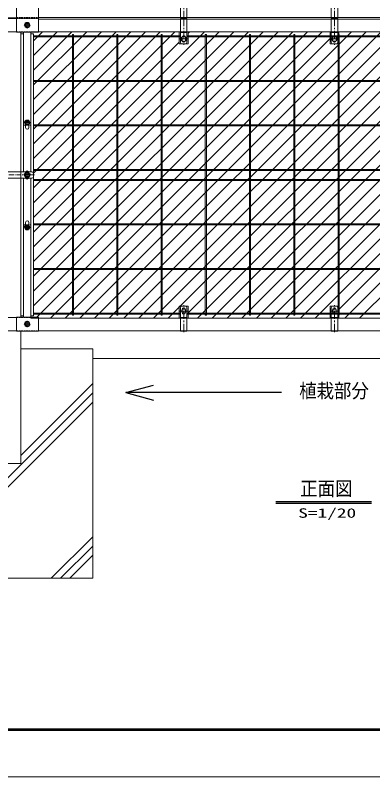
# Model space of a CAD drawing. Units: millimetres, scale not verified. Extents: x -6279 to 403, y -2363 to 2362.
# Drawn here: x -4965 to -3874, y -2363 to -40 of the extents above; entities that cross this region are included whole.
import ezdxf
from ezdxf.enums import TextEntityAlignment as Align

# ---------------------------------------------------------------- set-up
doc = ezdxf.new("R2010")
doc.units = ezdxf.units.MM
doc.header["$LTSCALE"] = 20
for name, pattern in [('USER1', [2, 1.25, -0.25, 0.25, -0.25]), ('USER2', [1.125, 0.75, -0.125, 0.125, -0.125]), ('USER3', [0.375, 0.25, -0.125])]:
    doc.linetypes.add(name, pattern=pattern)
for name, color, linetype, lineweight in [('0-2_基礎', 7, 'Continuous', 13), ('0-3_柱', 7, 'Continuous', 13), ('0-4_胴縁', 7, 'Continuous', 13), ('0-5_0', 7, 'Continuous', 13), ('0-7_押え板', 6, 'Continuous', 13), ('0-8_WM', 30, 'Continuous', 13), ('0-9_BN', 4, 'Continuous', 25), ('0-A_マット', 92, 'Continuous', 9), ('0-B_バンド', 4, 'Continuous', 13), ('0-C_EXTCNT-LMEC0', 4, 'Continuous', 25), ('0-D_継手', 6, 'Continuous', 13)]:
    doc.layers.add(name, color=color, linetype=linetype, lineweight=lineweight)
doc.styles.add('ＭＳ ゴシック', font='')
doc.styles.get('ＭＳ ゴシック').set_extended_font_data('MS Gothic')

msp = doc.modelspace()

# ---------------------------------------------------------------- linework, layer by layer
at = {"layer": '0-2_基礎'}
for p, q in [((-4948.5, -1057.04), (-4888.75, -1057.04)), ((-4828.75, -1057.04), (-4948.5, -1057.04)), ((-4728.75, -1057.04), (-4948.5, -1057.04)), ((-4728.75, -1057.04), (-4728.75, -1757.04)), ((-3228.75, -1087.04), (-4728.75, -1087.04)), ((-4948.5, -1382.93), (-4728.75, -1163.18)), ((-5228.75, -1691.46), (-4728.75, -1191.46)), ((-5228.75, -1719.74), (-4728.75, -1219.74)), ((-4855.28, -1757.04), (-4728.75, -1630.51)), ((-4827, -1757.04), (-4728.75, -1658.79)), ((-4798.71, -1757.04), (-4728.75, -1687.08)), ((-4728.75, -1757.04), (-5228.75, -1757.04))]:
    msp.add_line(p, q, dxfattribs=at)
at = {"layer": '0-3_柱'}
for p, q in [((-4948.5, -47.04), (-4948.5, -50.21)), ((-4948.5, -90.01), (-4948.5, -517.04)), ((-4948.5, -537.04), (-4948.5, -962.24)), ((-4948.5, -1002.04), (-4948.5, -1407.04)), ((-4948.5, -1407.04), (-5009, -1407.04))]:
    msp.add_line(p, q, dxfattribs=at)
at = {"layer": '0-4_胴縁'}
for p, q in [((-4893.75, -47.04), (-3062.75, -47.04)), ((-4893.75, -52.04), (-3062.75, -52.04)), ((-4893.75, -90.04), (-3061.25, -90.04)), ((-4893.75, -964.04), (-3062.75, -964.04)), ((-4893.75, -1002.04), (-3062.75, -1002.04))]:
    msp.add_line(p, q, dxfattribs=at)
at = {"layer": '0-5_0', "color": 3}
msp.add_lwpolyline([(-6279.3, 2362.4), (403.2, 2362.4), (403.2, -2362.6), (-6279.3, -2362.6)], close=True, dxfattribs=at)
at = {"layer": '0-5_0'}
for points in [[(-6054.3, 2221.77), (178.2, 2221.77), (178.2, -2221.98), (-6054.3, -2221.98)], [(-6052.89, 2220.37), (176.8, 2220.37), (176.8, -2220.57), (-6052.89, -2220.57)], [(-6051.48, 2218.96), (175.39, 2218.96), (175.39, -2219.16), (-6051.48, -2219.16)], [(-6050.08, 2217.55), (173.99, 2217.55), (173.99, -2217.76), (-6050.08, -2217.76)], [(-6048.67, 2216.15), (172.58, 2216.15), (172.58, -2216.35), (-6048.67, -2216.35)]]:
    msp.add_lwpolyline(points, close=True, dxfattribs=at)
at = {"layer": '0-7_押え板'}
for p, q in [((-4939.66, -90.04), (-4939.66, -517.04)), ((-4917.66, -90.04), (-4917.66, -517.04)), ((-4947.66, -97.04), (-4947.66, -517.04)), ((-4947.66, -97.04), (-4939.66, -97.04)), ((-4917.66, -97.04), (-4909.66, -97.04)), ((-4909.66, -97.04), (-4909.66, -957.04)), ((-4933.66, -367.54), (-4933.66, -382.54)), ((-4923.66, -367.54), (-4923.66, -382.54)), ((-4933.75, -519.54), (-4933.75, -534.54)), ((-4923.75, -519.54), (-4923.75, -534.54)), ((-4947.66, -537.04), (-4947.66, -957.04)), ((-4939.66, -537.04), (-4939.66, -960.64)), ((-4917.66, -537.04), (-4917.66, -960.64)), ((-4933.66, -671.54), (-4933.66, -686.54)), ((-4923.66, -671.54), (-4923.66, -686.54)), ((-4947.66, -957.04), (-4939.66, -957.04)), ((-4917.66, -957.04), (-4909.66, -957.04))]:
    msp.add_line(p, q, dxfattribs=at)
at = {"layer": '0-7_押え板', "linetype": 'USER2'}
for p, q in [((-4937.66, -375.04), (-4919.66, -375.04)), ((-4937.75, -527.04), (-4919.75, -527.04)), ((-4937.66, -679.04), (-4919.66, -679.04))]:
    msp.add_line(p, q, dxfattribs=at)
at = {"layer": '0-7_押え板'}
msp.add_circle((-4928.75, -686.77), 4, dxfattribs=at)
for centre, start, end in [((-4928.66, -367.54), 0, 180), ((-4928.66, -382.54), 180, 0), ((-4928.75, -519.54), 0, 180), ((-4928.75, -534.54), 180, 0), ((-4928.66, -671.54), 0, 180), ((-4928.66, -686.54), 180, 0)]:
    msp.add_arc(centre, 5, start, end, dxfattribs=at)
at = {"layer": '0-8_WM'}
for p, q in [((-4461.25, -102.44), (-4909.66, -102.44)), ((-4461.25, -105.64), (-4909.66, -105.64)), ((-4790.35, -955.04), (-4790.35, -99.04)), ((-4790.35, -99.04), (-4787.15, -99.04)), ((-4787.15, -955.04), (-4787.15, -99.04)), ((-4655.35, -955.04), (-4655.35, -99.04)), ((-4655.35, -99.04), (-4652.15, -99.04)), ((-4652.15, -955.04), (-4652.15, -99.04)), ((-4520.35, -955.04), (-4520.35, -99.04)), ((-4520.35, -99.04), (-4517.15, -99.04)), ((-4517.15, -955.04), (-4517.15, -99.04)), ((-3981.25, -102.44), (-4441.25, -102.44)), ((-3981.25, -105.64), (-4441.25, -105.64)), ((-4385.35, -955.04), (-4385.35, -99.04)), ((-4385.35, -99.04), (-4382.15, -99.04)), ((-4382.15, -955.04), (-4382.15, -99.04)), ((-4250.35, -955.04), (-4250.35, -99.04)), ((-4250.35, -99.04), (-4247.15, -99.04)), ((-4247.15, -955.04), (-4247.15, -99.04)), ((-4115.35, -955.04), (-4115.35, -99.04)), ((-4115.35, -99.04), (-4112.15, -99.04)), ((-4112.15, -955.04), (-4112.15, -99.04)), ((-3516.25, -102.44), (-3982.75, -102.44)), ((-3516.25, -105.64), (-3982.75, -105.64)), ((-3980.35, -955.04), (-3980.35, -99.04)), ((-3980.35, -99.04), (-3977.15, -99.04)), ((-3977.15, -955.04), (-3977.15, -99.04)), ((-3047.85, -238.44), (-4909.66, -238.44)), ((-3047.85, -241.64), (-4909.66, -241.64)), ((-3047.85, -374.44), (-4909.66, -374.44)), ((-3047.85, -377.64), (-4909.66, -377.64)), ((-3047.85, -510.44), (-4909.66, -510.44)), ((-3047.85, -513.64), (-4909.66, -513.64)), ((-3047.85, -540.44), (-4909.66, -540.44)), ((-3047.85, -543.64), (-4909.66, -543.64)), ((-3047.85, -676.44), (-4909.66, -676.44)), ((-3047.85, -679.64), (-4909.66, -679.64)), ((-3047.85, -812.44), (-4909.66, -812.44)), ((-3047.85, -815.64), (-4909.66, -815.64)), ((-4461.25, -948.44), (-4909.66, -948.44)), ((-4463.75, -948.44), (-4909.66, -948.44)), ((-4461.25, -951.64), (-4909.66, -951.64)), ((-4463.75, -951.64), (-4909.66, -951.64)), ((-4463.75, -951.64), (-4909.66, -951.64)), ((-3981.25, -948.44), (-4441.25, -948.44)), ((-3981.25, -948.44), (-4441.25, -948.44)), ((-3981.25, -951.64), (-4441.25, -951.64)), ((-3981.25, -951.64), (-4441.25, -951.64)), ((-3981.25, -951.64), (-4441.25, -951.64)), ((-3516.25, -948.44), (-3982.75, -948.44)), ((-3516.25, -951.64), (-3982.75, -951.64)), ((-3517.75, -948.44), (-3980.75, -948.44)), ((-3517.75, -951.64), (-3980.75, -951.64)), ((-3517.75, -951.64), (-3980.75, -951.64)), ((-4787.15, -955.04), (-4790.35, -955.04)), ((-4652.15, -955.04), (-4655.35, -955.04)), ((-4517.15, -955.04), (-4520.35, -955.04)), ((-4382.15, -955.04), (-4385.35, -955.04)), ((-4247.15, -955.04), (-4250.35, -955.04)), ((-4112.15, -955.04), (-4115.35, -955.04)), ((-3977.15, -955.04), (-3980.35, -955.04))]:
    msp.add_line(p, q, dxfattribs=at)
at = {"layer": '0-9_BN'}
for p, q in [((-4936.5, -69.64), (-4932.46, -62.64)), ((-4936.5, -69.64), (-4932.46, -76.64)), ((-4923.75, -69.64), (-4933.75, -69.64)), ((-4932.46, -62.64), (-4925.05, -62.64)), ((-4928.75, -74.64), (-4928.75, -64.64)), ((-4921, -69.64), (-4925.05, -62.64)), ((-4921, -69.64), (-4925.05, -76.64)), ((-4932.46, -76.64), (-4925.05, -76.64)), ((-4936.5, -367.3), (-4932.46, -360.3)), ((-4936.5, -367.3), (-4932.46, -374.3)), ((-4932.46, -360.3), (-4925.04, -360.3)), ((-4921, -367.3), (-4925.04, -360.3)), ((-4921, -367.3), (-4925.04, -374.3)), ((-4932.46, -374.3), (-4925.04, -374.3)), ((-4936.5, -527.04), (-4932.46, -520.04)), ((-4936.5, -527.04), (-4932.46, -534.04)), ((-4932.46, -520.04), (-4925.05, -520.04)), ((-4932.46, -534.04), (-4925.05, -534.04)), ((-4921, -527.04), (-4925.05, -520.04)), ((-4921, -527.04), (-4925.05, -534.04)), ((-4936.5, -686.77), (-4932.46, -679.77)), ((-4936.5, -686.77), (-4932.46, -693.77)), ((-4932.46, -679.77), (-4925.04, -679.77)), ((-4932.46, -693.77), (-4925.04, -693.77)), ((-4921, -686.77), (-4925.04, -679.77)), ((-4921, -686.77), (-4925.04, -693.77)), ((-4936.5, -981.64), (-4932.46, -974.64)), ((-4932.46, -974.64), (-4925.05, -974.64)), ((-4921, -981.64), (-4925.05, -974.64)), ((-4936.5, -981.64), (-4932.46, -988.64)), ((-4923.75, -981.64), (-4933.75, -981.64)), ((-4932.46, -988.64), (-4925.05, -988.64)), ((-4928.75, -986.64), (-4928.75, -976.64)), ((-4921, -981.64), (-4925.05, -988.64))]:
    msp.add_line(p, q, dxfattribs=at)
at = {"layer": '0-9_BN', "color": 1}
for p, q in [((-4923.75, -367.3), (-4933.75, -367.3)), ((-4928.75, -372.3), (-4928.75, -362.3)), ((-4923.75, -527.04), (-4933.75, -527.04)), ((-4928.75, -532.04), (-4928.75, -522.04)), ((-4923.75, -686.77), (-4933.75, -686.77)), ((-4928.75, -681.77), (-4928.75, -691.77))]:
    msp.add_line(p, q, dxfattribs=at)
at = {"layer": '0-9_BN', "lineweight": 13}
for centre, radius in [((-4928.75, -69.64), 8), ((-4451.25, -112.04), 8), ((-3991.25, -112.04), 8), ((-4451.25, -942.04), 6), ((-3991.25, -942.04), 6), ((-4928.75, -981.64), 8)]:
    msp.add_circle(centre, radius, dxfattribs=at)
at = {"layer": '0-9_BN'}
for centre in [(-4928.75, -69.64), (-4928.75, -367.3), (-4928.75, -527.04), (-4928.75, -686.77), (-4928.75, -981.64)]:
    msp.add_circle(centre, 6.71, dxfattribs=at)
at = {"layer": '0-A_マット'}
for p, q in [((-4909.66, -117.74), (-4881.95, -90.04)), ((-4909.66, -162.65), (-4837.05, -90.04)), ((-4909.66, -207.55), (-4792.15, -90.04)), ((-4909.66, -252.45), (-4747.25, -90.04)), ((-4909.66, -297.35), (-4702.35, -90.04)), ((-4909.66, -342.25), (-4657.45, -90.04)), ((-4909.66, -387.15), (-4612.54, -90.04)), ((-4909.66, -432.05), (-4567.64, -90.04)), ((-4909.66, -476.95), (-4522.74, -90.04)), ((-4909.66, -521.86), (-4477.84, -90.04)), ((-4909.66, -611.66), (-4388.04, -90.04)), ((-4909.66, -656.56), (-4343.14, -90.04)), ((-4909.66, -701.46), (-4298.24, -90.04)), ((-4909.66, -746.36), (-4253.33, -90.04)), ((-4909.66, -791.26), (-4208.43, -90.04)), ((-4909.66, -836.16), (-4163.53, -90.04)), ((-4909.66, -881.07), (-4118.63, -90.04)), ((-4909.66, -925.97), (-4073.73, -90.04)), ((-4902.83, -964.04), (-4028.83, -90.04)), ((-4813.02, -964.04), (-3939.02, -90.04)), ((-4768.12, -964.04), (-3894.12, -90.04)), ((-4723.22, -964.04), (-3849.22, -90.04)), ((-4678.32, -964.04), (-3804.32, -90.04)), ((-4633.42, -964.04), (-3759.42, -90.04)), ((-4588.52, -964.04), (-3714.52, -90.04)), ((-4543.62, -964.04), (-3669.62, -90.04)), ((-4498.72, -964.04), (-3624.72, -90.04)), ((-4437.75, -94.85), (-4432.94, -90.04)), ((-4437.75, -947.98), (-3579.81, -90.04)), ((-4437.75, -90.04), (-4437.75, -127.04)), ((-4408.91, -964.04), (-3534.91, -90.04)), ((-4319.11, -964.04), (-3445.11, -90.04)), ((-4274.21, -964.04), (-3400.21, -90.04)), ((-4229.31, -964.04), (-3355.31, -90.04)), ((-4184.41, -964.04), (-3310.41, -90.04)), ((-4139.51, -964.04), (-3265.51, -90.04)), ((-4094.6, -964.04), (-3220.6, -90.04)), ((-4049.7, -964.04), (-3175.7, -90.04)), ((-3977.75, -936.99), (-3130.8, -90.04)), ((-3977.75, -90.04), (-3977.75, -127.04)), ((-3959.9, -964.04), (-3085.9, -90.04)), ((-3915, -964.04), (-3041, -90.04)), ((-4857.93, -964.04), (-4004.75, -110.87)), ((-4909.66, -566.76), (-4464.75, -121.85)), ((-4437.75, -127.04), (-4464.75, -127.04)), ((-4364.01, -964.04), (-3519.75, -119.78)), ((-3977.75, -127.04), (-4004.75, -127.04)), ((-4437.75, -927.04), (-4464.75, -927.04)), ((-4437.75, -964.04), (-4437.75, -927.04)), ((-3977.75, -927.04), (-4004.75, -927.04)), ((-3977.75, -964.04), (-3977.75, -927.04)), ((-4004.8, -964.04), (-4004.75, -963.99))]:
    msp.add_line(p, q, dxfattribs=at)
for points in [[(-4917.66, -90.04), (-3039.85, -90.04), (-3039.85, -97.04), (-3047.85, -97.04), (-3047.85, -957.04), (-3039.85, -957.04), (-3039.75, -964.04), (-4917.76, -964.04), (-4917.76, -957.04)], [(-4917.66, -957.04), (-4909.66, -957.04), (-4909.66, -97.04), (-4917.66, -97.04), (-4917.66, -90.04)], [(-4437.75, -90.04), (-4464.75, -90.04), (-4464.75, -127.04)], [(-3977.75, -90.04), (-4004.75, -90.04), (-4004.75, -127.04)], [(-4437.75, -964.04), (-4464.75, -964.04), (-4464.75, -927.04)], [(-3977.75, -964.04), (-4004.75, -964.04), (-4004.75, -927.04)]]:
    msp.add_lwpolyline(points, dxfattribs=at)
at = {"layer": '0-B_バンド', "linetype": 'USER1'}
for p, q in [((-4451.25, -51.25), (-4451.25, 31.23)), ((-3991.25, -51.25), (-3991.25, 31.23)), ((-4451.25, -47.83), (-4451.25, -130.31)), ((-3991.25, -47.83), (-3991.25, -130.31)), ((-4463.26, -112.04), (-4439.25, -112.04)), ((-4003.26, -112.04), (-3979.25, -112.04)), ((-4451.25, -1006.25), (-4451.25, -923.77)), ((-3991.25, -1006.25), (-3991.25, -923.77)), ((-4463.26, -942.04), (-4439.25, -942.04)), ((-4003.26, -942.04), (-3979.25, -942.04))]:
    msp.add_line(p, q, dxfattribs=at)
at = {"layer": '0-B_バンド'}
for p, q in [((-4461.25, -48.64), (-4461.25, 22.96)), ((-4441.25, -48.64), (-4441.25, 22.96)), ((-4001.25, -48.64), (-4001.25, 22.96)), ((-4461.25, -48.64), (-4441.25, -48.64)), ((-4461.25, -50.44), (-4441.25, -50.44)), ((-4461.25, -50.44), (-4461.25, -122.04)), ((-4441.25, -50.44), (-4441.25, -122.04)), ((-4001.25, -50.44), (-3981.25, -50.44)), ((-4001.25, -50.44), (-4001.25, -122.04)), ((-3981.25, -50.44), (-3981.25, -122.04)), ((-4461.25, -92.64), (-4441.25, -92.64)), ((-4001.25, -92.64), (-3981.25, -92.64)), ((-4456.25, -107.04), (-4456.25, -117.04)), ((-4446.25, -107.04), (-4446.25, -117.04)), ((-3996.25, -107.04), (-3996.25, -117.04)), ((-3986.25, -107.04), (-3986.25, -117.04)), ((-4456.25, -127.04), (-4446.25, -127.04)), ((-3996.25, -127.04), (-3986.25, -127.04)), ((-4456.25, -927.04), (-4446.25, -927.04)), ((-3996.25, -927.04), (-3986.25, -927.04)), ((-4461.25, -1003.64), (-4461.25, -932.04)), ((-4456.25, -947.04), (-4456.25, -937.04)), ((-4446.25, -947.04), (-4446.25, -937.04)), ((-4441.25, -1003.64), (-4441.25, -932.04)), ((-4001.25, -1003.64), (-4001.25, -932.04)), ((-3996.25, -947.04), (-3996.25, -937.04)), ((-3986.25, -947.04), (-3986.25, -937.04)), ((-4461.25, -961.44), (-4441.25, -961.44)), ((-4001.25, -961.44), (-3981.25, -961.44)), ((-4461.25, -1003.64), (-4441.25, -1003.64))]:
    msp.add_line(p, q, dxfattribs=at)
at = {"layer": '0-B_バンド', "linetype": 'USER3'}
for p, q in [((-4461.25, -47.04), (-4441.25, -47.04)), ((-4461.25, -52.04), (-4441.25, -52.04)), ((-4001.25, -47.04), (-3981.25, -47.04)), ((-4001.25, -52.04), (-3981.25, -52.04)), ((-4461.25, -91.04), (-4441.25, -91.04)), ((-4001.25, -91.04), (-3981.25, -91.04)), ((-4461.25, -963.04), (-4441.25, -963.04)), ((-4001.25, -963.04), (-3981.25, -963.04)), ((-4461.25, -1002.04), (-4441.25, -1002.04)), ((-4001.25, -1002.04), (-3981.25, -1002.04))]:
    msp.add_line(p, q, dxfattribs=at)
at = {"layer": '0-B_バンド', "color": 2, "linetype": 'USER2'}
for p, q in [((-5051.63, -527.04), (-4906.3, -527.04)), ((-4928.75, -519.04), (-4928.75, -535.04))]:
    msp.add_line(p, q, dxfattribs=at)
at = {"layer": '0-B_バンド', "color": 2}
for p, q in [((-5042.75, -517.04), (-4914.75, -517.04)), ((-4948.31, -537.04), (-4948.31, -517.04)), ((-4933.75, -522.04), (-4923.75, -522.04)), ((-4933.75, -532.04), (-4923.75, -532.04)), ((-4909.75, -522.04), (-4909.75, -532.04)), ((-5042.75, -537.04), (-4914.75, -537.04))]:
    msp.add_line(p, q, dxfattribs=at)
at = {"layer": '0-B_バンド'}
for points in [[(-4001.25, -48.64), (-3981.25, -48.64), (-3981.25, 22.96)], [(-4001.25, -1003.64), (-3981.25, -1003.64), (-3981.25, -932.04)]]:
    msp.add_lwpolyline(points, dxfattribs=at)
for centre, start, end in [((-4451.25, -107.04), 0, 180), ((-3991.25, -107.04), 0, 180), ((-4456.25, -122.04), 180, 270), ((-4451.25, -117.04), 180, 0), ((-4446.25, -122.04), 270, 0), ((-3996.25, -122.04), 180, 270), ((-3991.25, -117.04), 180, 0), ((-3986.25, -122.04), 270, 0), ((-4456.25, -932.04), 90, 180), ((-4446.25, -932.04), 0, 90), ((-3996.25, -932.04), 90, 180), ((-3986.25, -932.04), 0, 90), ((-4451.25, -937.04), 0, 180), ((-4451.25, -947.04), 180, 0), ((-3991.25, -937.04), 0, 180), ((-3991.25, -947.04), 180, 0)]:
    msp.add_arc(centre, 5, start, end, dxfattribs=at)
at = {"layer": '0-B_バンド', "color": 2}
for centre, start, end in [((-4933.75, -527.04), 90, 270), ((-4923.75, -527.04), 270, 90), ((-4914.75, -522.04), 0, 90), ((-4914.75, -532.04), 270, 0)]:
    msp.add_arc(centre, 5, start, end, dxfattribs=at)
at = {"layer": '0-C_EXTCNT-LMEC0'}
for p, q in [((-4627.98, -1191.01), (-4543.53, -1167.99)), ((-4627.98, -1191.01), (-4543.53, -1214.03)), ((-4170.63, -1522.51), (-3878.74, -1522.51)), ((-4170.63, -1527.76), (-3878.74, -1527.76))]:
    msp.add_line(p, q, dxfattribs=at)
msp.add_lwpolyline([(-4152.68, -1191.01), (-4627.98, -1191.01), (-4543.53, -1167.99)], dxfattribs=at)
at = {"layer": '0-D_継手'}
for p, q in [((-4961.78, -47.04), (-4961.78, -7.24)), ((-4893.75, -5.64), (-4893.75, -48.64)), ((-4995.97, -47.89), (-4961.54, -47.89)), ((-4995.97, -49.36), (-4961.54, -49.36)), ((-4961.78, -50.21), (-4961.78, -90.01)), ((-4960.18, -48.61), (-4893.75, -48.61)), ((-4960.18, -48.64), (-4893.75, -48.64)), ((-4893.75, -91.61), (-4893.75, -48.61)), ((-4995.97, -90.86), (-4961.54, -90.86)), ((-4960.18, -91.61), (-4893.75, -91.61)), ((-4995.97, -961.39), (-4961.54, -961.39)), ((-4961.78, -1002.04), (-4961.78, -962.24)), ((-4960.18, -960.64), (-4893.75, -960.64)), ((-4893.75, -960.64), (-4893.75, -1003.64)), ((-4995.97, -1002.89), (-4961.54, -1002.89)), ((-4960.18, -1003.64), (-4893.75, -1003.64))]:
    msp.add_line(p, q, dxfattribs=at)
at = {"layer": '0-D_継手', "linetype": 'USER3'}
for p, q in [((-4961.78, -47.04), (-4893.75, -47.04)), ((-4961.78, -50.21), (-4893.75, -50.21)), ((-4961.78, -90.01), (-4893.75, -90.01)), ((-4961.78, -962.24), (-4893.75, -962.24)), ((-4961.78, -1002.04), (-4893.75, -1002.04))]:
    msp.add_line(p, q, dxfattribs=at)
at = {"layer": '0-D_継手', "linetype": 'USER2'}
for p, q in [((-4928.75, -80.61), (-4928.75, -60.61)), ((-4928.75, -971.64), (-4928.75, -991.64))]:
    msp.add_line(p, q, dxfattribs=at)
at = {"layer": '0-D_継手'}
for centre in [(-4928.75, -70.61), (-4928.75, -981.64)]:
    msp.add_circle(centre, 6, dxfattribs=at)
for centre, start, end in [((-4960.18, -47.04), 180, 270), ((-4960.18, -50.21), 90, 180), ((-4960.18, -90.01), 180, 270), ((-4960.18, -962.24), 90, 180), ((-4960.18, -1002.04), 180, 270)]:
    msp.add_arc(centre, 1.6, start, end, dxfattribs=at)

# ---------------------------------------------------------------- texts
at = {"layer": '0-C_EXTCNT-LMEC0', "style": 'ＭＳ ゴシック'}
for s, height, width, p in [('植栽部分', 43.26, 0.9, (-4099, -1219.76)), ('正面図', 43.26, 0.9, (-4095.71, -1518.09)), ('S=1/20', 28.89, 1.5, (-4101.92, -1581.27))]:
    msp.add_text(s, height=height, dxfattribs=dict(at, width=width)).set_placement(p, align=Align.BOTTOM_LEFT)

doc.saveas('drawing.dxf')
